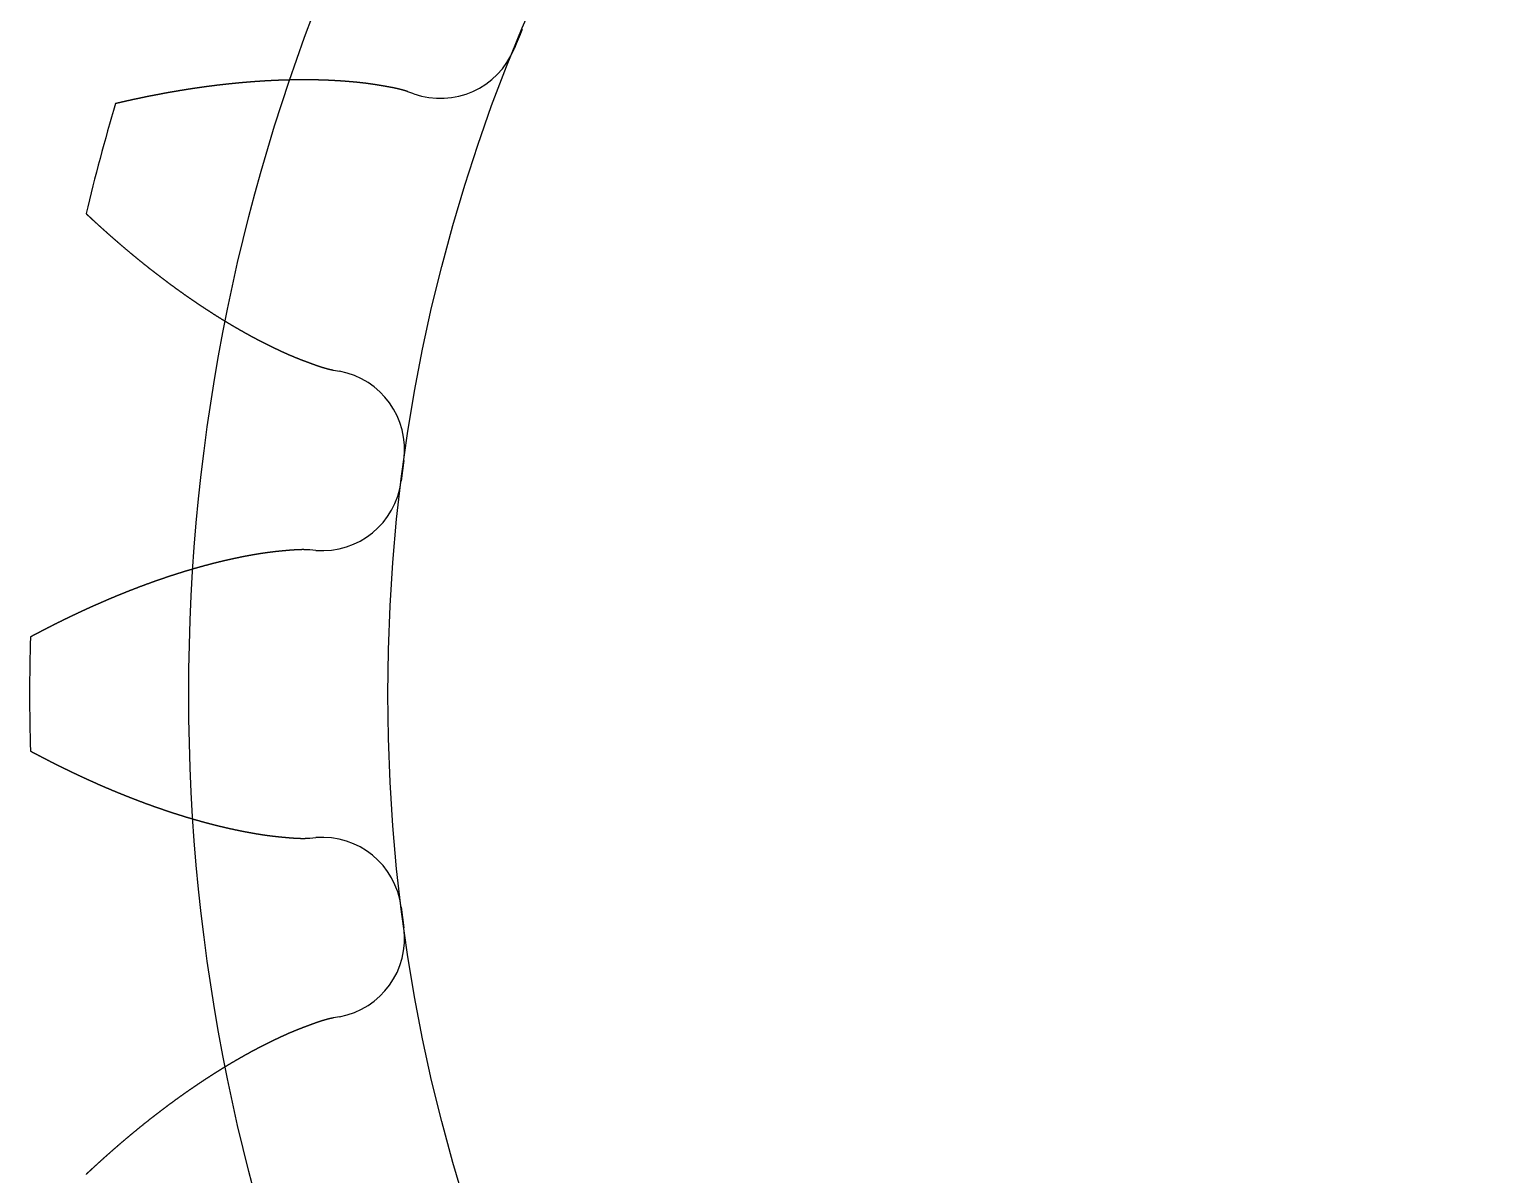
# Model space of a CAD drawing. Header units: millimetres. Extents: x -13 to 13, y -13 to 13.
# Drawn here: x -13 to -3.71, y -3.02 to 4.17 of the extents above; entities that cross this region are included whole.
import ezdxf

# ---------------------------------------------------------------- set-up
doc = ezdxf.new("R2010")
doc.units = ezdxf.units.MM
doc.header["$MEASUREMENT"] = 0
for name, color, linetype in [('aasdasdasd v1_Sketch1', 7, 'Continuous'), ('Spur Gear (24 teeth)_Sketch1', 7, 'Continuous'), ('Spur Gear (24 teeth)_Sketch3', 7, 'Continuous')]:
    doc.layers.add(name, color=color, linetype=linetype)

# ---------------------------------------------------------------- blocks, each defined once
blk = doc.blocks.new('SpurGear(24teeth)')
at = {"layer": 'Spur Gear (24 teeth)_Sketch1'}
blk.add_circle((0, 0), 1.07492, dxfattribs=at)
at = {"layer": 'Spur Gear (24 teeth)_Sketch3'}
blk.add_circle((0, 0), 1.2, dxfattribs=at)
blk = doc.blocks.new('engrenagemv1')
blk.add_blockref('SpurGear(24teeth)', (0, 0))

msp = doc.modelspace()

# ---------------------------------------------------------------- linework, layer by layer
at = {"layer": 'aasdasdasd v1_Sketch1'}
for p, q in [((-10.5859, 3.7704, 12.7), (-10.6227, 3.7834, 12.7)), ((-10.5859, 3.7704, 12.7), (-10.6227, 3.7834, 12.7)), ((-11.0912, 2.0348, 12.7), (-11.0529, 2.0277, 12.7)), ((-11.0912, 2.0348, 12.7), (-11.0529, 2.0277, 12.7)), ((-11.2011, 0.9021, 12.7), (-11.2399, 0.9051, 12.7)), ((-11.2011, 0.9021, 12.7), (-11.2399, 0.9051, 12.7)), ((-11.2399, -0.9051, 12.7), (-11.2011, -0.9021, 12.7)), ((-11.2399, -0.9051, 12.7), (-11.2011, -0.9021, 12.7)), ((-11.0529, -2.0277, 12.7), (-11.0912, -2.0348, 12.7)), ((-11.0529, -2.0277, 12.7), (-11.0912, -2.0348, 12.7))]:
    msp.add_line(p, q, dxfattribs=at)
for centre, radius, start, end in [((0, 0, 12.7), 10.7492, 157.15175, 157.84825), ((0, 0, 12.7), 10.7492, 157.15175, 157.84825), ((-10.4189, 4.2416, 12.7), 0.5, 250.4814, 337.84825), ((-10.4189, 4.2416, 12.7), 0.5, 250.4814, 337.84825), ((0, 0, 12.7), 13, 163.42315, 166.57685), ((0, 0, 12.7), 13, 163.42315, 166.57685), ((-11.1438, 1.5361, 12.7), 0.5, 352.15175, 79.5186), ((-11.1438, 1.5361, 12.7), 0.5, 352.15175, 79.5186), ((0, 0, 12.7), 10.7492, 172.15175, 172.84825), ((0, 0, 12.7), 10.7492, 172.15175, 172.84825), ((-11.1617, 1.4005, 12.7), 0.5, 265.4814, 352.84825), ((-11.1617, 1.4005, 12.7), 0.5, 265.4814, 352.84825), ((0, 0, 12.7), 13, 178.42315, 181.57685), ((0, 0, 12.7), 13, 178.42315, 181.57685), ((-11.1617, -1.4005, 12.7), 0.5, 7.15175, 94.5186), ((-11.1617, -1.4005, 12.7), 0.5, 7.15175, 94.5186), ((0, 0, 12.7), 10.7492, 187.15175, 187.84825), ((0, 0, 12.7), 10.7492, 187.15175, 187.84825), ((-11.1438, -1.5361, 12.7), 0.5, 280.4814, 7.84825), ((-11.1438, -1.5361, 12.7), 0.5, 280.4814, 7.84825)]:
    msp.add_arc(centre, radius, start, end, dxfattribs=at)
for points in [[(-10.6227, 3.7834, 12.7), (-10.6274, 3.7851, 12.7), (-10.6369, 3.7883, 12.7), (-10.6513, 3.7928, 12.7), (-10.6706, 3.7981, 12.7), (-10.6951, 3.8039, 12.7), (-10.7198, 3.809, 12.7), (-10.7446, 3.8136, 12.7), (-10.7695, 3.818, 12.7), (-10.7945, 3.8223, 12.7), (-10.8195, 3.8264, 12.7), (-10.8446, 3.8302, 12.7), (-10.8698, 3.8339, 12.7), (-10.895, 3.8371, 12.7), (-10.9204, 3.8401, 12.7), (-10.9458, 3.8427, 12.7), (-10.9713, 3.8451, 12.7), (-10.9969, 3.8473, 12.7), (-11.0225, 3.8492, 12.7), (-11.0482, 3.851, 12.7), (-11.0739, 3.8526, 12.7), (-11.0997, 3.854, 12.7), (-11.1256, 3.8552, 12.7), (-11.1514, 3.8562, 12.7), (-11.1774, 3.857, 12.7), (-11.2034, 3.8576, 12.7), (-11.2294, 3.858, 12.7), (-11.2555, 3.8582, 12.7), (-11.2816, 3.8583, 12.7), (-11.3078, 3.8581, 12.7), (-11.334, 3.8578, 12.7), (-11.3602, 3.8574, 12.7), (-11.3865, 3.8567, 12.7), (-11.4128, 3.8559, 12.7), (-11.4392, 3.855, 12.7), (-11.4656, 3.8538, 12.7), (-11.492, 3.8525, 12.7), (-11.5184, 3.8511, 12.7), (-11.5449, 3.8495, 12.7), (-11.5714, 3.8477, 12.7), (-11.598, 3.8458, 12.7), (-11.6246, 3.8437, 12.7), (-11.6512, 3.8415, 12.7), (-11.6778, 3.8391, 12.7), (-11.7045, 3.8365, 12.7), (-11.7312, 3.8339, 12.7), (-11.7579, 3.831, 12.7), (-11.7846, 3.8281, 12.7), (-11.8114, 3.825, 12.7), (-11.8382, 3.8217, 12.7), (-11.865, 3.8183, 12.7), (-11.8919, 3.8147, 12.7), (-11.9187, 3.8111, 12.7), (-11.9456, 3.8072, 12.7), (-11.9725, 3.8033, 12.7), (-11.9994, 3.7992, 12.7), (-12.0264, 3.7949, 12.7), (-12.0533, 3.7905, 12.7), (-12.0803, 3.786, 12.7), (-12.1073, 3.7814, 12.7), (-12.1343, 3.7766, 12.7), (-12.1614, 3.7717, 12.7), (-12.1884, 3.7666, 12.7), (-12.2155, 3.7614, 12.7), (-12.2426, 3.7561, 12.7), (-12.2696, 3.7507, 12.7), (-12.2968, 3.7451, 12.7), (-12.3239, 3.7394, 12.7), (-12.351, 3.7336, 12.7), (-12.3782, 3.7276, 12.7), (-12.4053, 3.7215, 12.7), (-12.4271, 3.7165, 12.7), (-12.4434, 3.7127, 12.7), (-12.4543, 3.7102, 12.7), (-12.4597, 3.7089, 12.7)], [(-10.6227, 3.7834, 12.7), (-10.6274, 3.7851, 12.7), (-10.6369, 3.7883, 12.7), (-10.6513, 3.7928, 12.7), (-10.6706, 3.7981, 12.7), (-10.6951, 3.8039, 12.7), (-10.7198, 3.809, 12.7), (-10.7446, 3.8136, 12.7), (-10.7695, 3.818, 12.7), (-10.7945, 3.8223, 12.7), (-10.8195, 3.8264, 12.7), (-10.8446, 3.8302, 12.7), (-10.8698, 3.8339, 12.7), (-10.895, 3.8371, 12.7), (-10.9204, 3.8401, 12.7), (-10.9458, 3.8427, 12.7), (-10.9713, 3.8451, 12.7), (-10.9969, 3.8473, 12.7), (-11.0225, 3.8492, 12.7), (-11.0482, 3.851, 12.7), (-11.0739, 3.8526, 12.7), (-11.0997, 3.854, 12.7), (-11.1256, 3.8552, 12.7), (-11.1514, 3.8562, 12.7), (-11.1774, 3.857, 12.7), (-11.2034, 3.8576, 12.7), (-11.2294, 3.858, 12.7), (-11.2555, 3.8582, 12.7), (-11.2816, 3.8583, 12.7), (-11.3078, 3.8581, 12.7), (-11.334, 3.8578, 12.7), (-11.3602, 3.8574, 12.7), (-11.3865, 3.8567, 12.7), (-11.4128, 3.8559, 12.7), (-11.4392, 3.855, 12.7), (-11.4656, 3.8538, 12.7), (-11.492, 3.8525, 12.7), (-11.5184, 3.8511, 12.7), (-11.5449, 3.8495, 12.7), (-11.5714, 3.8477, 12.7), (-11.598, 3.8458, 12.7), (-11.6246, 3.8437, 12.7), (-11.6512, 3.8415, 12.7), (-11.6778, 3.8391, 12.7), (-11.7045, 3.8365, 12.7), (-11.7312, 3.8339, 12.7), (-11.7579, 3.831, 12.7), (-11.7846, 3.8281, 12.7), (-11.8114, 3.825, 12.7), (-11.8382, 3.8217, 12.7), (-11.865, 3.8183, 12.7), (-11.8919, 3.8147, 12.7), (-11.9187, 3.8111, 12.7), (-11.9456, 3.8072, 12.7), (-11.9725, 3.8033, 12.7), (-11.9994, 3.7992, 12.7), (-12.0264, 3.7949, 12.7), (-12.0533, 3.7905, 12.7), (-12.0803, 3.786, 12.7), (-12.1073, 3.7814, 12.7), (-12.1343, 3.7766, 12.7), (-12.1614, 3.7717, 12.7), (-12.1884, 3.7666, 12.7), (-12.2155, 3.7614, 12.7), (-12.2426, 3.7561, 12.7), (-12.2696, 3.7507, 12.7), (-12.2968, 3.7451, 12.7), (-12.3239, 3.7394, 12.7), (-12.351, 3.7336, 12.7), (-12.3782, 3.7276, 12.7), (-12.4053, 3.7215, 12.7), (-12.4271, 3.7165, 12.7), (-12.4434, 3.7127, 12.7), (-12.4543, 3.7102, 12.7), (-12.4597, 3.7089, 12.7)], [(-12.6449, 3.0178, 12.7), (-12.6408, 3.014, 12.7), (-12.6327, 3.0064, 12.7), (-12.6204, 2.9949, 12.7), (-12.6041, 2.9797, 12.7), (-12.5836, 2.9609, 12.7), (-12.5631, 2.9421, 12.7), (-12.5425, 2.9235, 12.7), (-12.5219, 2.905, 12.7), (-12.5012, 2.8866, 12.7), (-12.4804, 2.8684, 12.7), (-12.4596, 2.8502, 12.7), (-12.4388, 2.8322, 12.7), (-12.4179, 2.8143, 12.7), (-12.3969, 2.7965, 12.7), (-12.3759, 2.7789, 12.7), (-12.3549, 2.7614, 12.7), (-12.3338, 2.744, 12.7), (-12.3126, 2.7267, 12.7), (-12.2914, 2.7095, 12.7), (-12.2701, 2.6925, 12.7), (-12.2488, 2.6756, 12.7), (-12.2274, 2.6589, 12.7), (-12.206, 2.6423, 12.7), (-12.1846, 2.6258, 12.7), (-12.163, 2.6094, 12.7), (-12.1415, 2.5932, 12.7), (-12.1198, 2.5771, 12.7), (-12.0982, 2.5612, 12.7), (-12.0764, 2.5454, 12.7), (-12.0547, 2.5297, 12.7), (-12.0328, 2.5142, 12.7), (-12.011, 2.4988, 12.7), (-11.989, 2.4836, 12.7), (-11.967, 2.4685, 12.7), (-11.945, 2.4535, 12.7), (-11.9229, 2.4387, 12.7), (-11.9008, 2.4241, 12.7), (-11.8786, 2.4096, 12.7), (-11.8564, 2.3953, 12.7), (-11.8341, 2.3811, 12.7), (-11.8118, 2.3671, 12.7), (-11.7894, 2.3532, 12.7), (-11.7669, 2.3395, 12.7), (-11.7444, 2.326, 12.7), (-11.7219, 2.3126, 12.7), (-11.6993, 2.2995, 12.7), (-11.6767, 2.2864, 12.7), (-11.654, 2.2736, 12.7), (-11.6312, 2.2609, 12.7), (-11.6084, 2.2484, 12.7), (-11.5855, 2.2361, 12.7), (-11.5626, 2.2241, 12.7), (-11.5397, 2.2122, 12.7), (-11.5166, 2.2005, 12.7), (-11.4935, 2.189, 12.7), (-11.4704, 2.1777, 12.7), (-11.4472, 2.1666, 12.7), (-11.424, 2.1557, 12.7), (-11.4007, 2.145, 12.7), (-11.3774, 2.1346, 12.7), (-11.3539, 2.1244, 12.7), (-11.3304, 2.1147, 12.7), (-11.3068, 2.1052, 12.7), (-11.2831, 2.096, 12.7), (-11.2594, 2.0871, 12.7), (-11.2357, 2.0783, 12.7), (-11.2119, 2.0696, 12.7), (-11.1881, 2.0612, 12.7), (-11.1642, 2.0533, 12.7), (-11.1401, 2.046, 12.7), (-11.1207, 2.041, 12.7), (-11.106, 2.0377, 12.7), (-11.0961, 2.0357, 12.7), (-11.0912, 2.0348, 12.7)], [(-12.6449, 3.0178, 12.7), (-12.6408, 3.014, 12.7), (-12.6327, 3.0064, 12.7), (-12.6204, 2.9949, 12.7), (-12.6041, 2.9797, 12.7), (-12.5836, 2.9609, 12.7), (-12.5631, 2.9421, 12.7), (-12.5425, 2.9235, 12.7), (-12.5219, 2.905, 12.7), (-12.5012, 2.8866, 12.7), (-12.4804, 2.8684, 12.7), (-12.4596, 2.8502, 12.7), (-12.4388, 2.8322, 12.7), (-12.4179, 2.8143, 12.7), (-12.3969, 2.7965, 12.7), (-12.3759, 2.7789, 12.7), (-12.3549, 2.7614, 12.7), (-12.3338, 2.744, 12.7), (-12.3126, 2.7267, 12.7), (-12.2914, 2.7095, 12.7), (-12.2701, 2.6925, 12.7), (-12.2488, 2.6756, 12.7), (-12.2274, 2.6589, 12.7), (-12.206, 2.6423, 12.7), (-12.1846, 2.6258, 12.7), (-12.163, 2.6094, 12.7), (-12.1415, 2.5932, 12.7), (-12.1198, 2.5771, 12.7), (-12.0982, 2.5612, 12.7), (-12.0764, 2.5454, 12.7), (-12.0547, 2.5297, 12.7), (-12.0328, 2.5142, 12.7), (-12.011, 2.4988, 12.7), (-11.989, 2.4836, 12.7), (-11.967, 2.4685, 12.7), (-11.945, 2.4535, 12.7), (-11.9229, 2.4387, 12.7), (-11.9008, 2.4241, 12.7), (-11.8786, 2.4096, 12.7), (-11.8564, 2.3953, 12.7), (-11.8341, 2.3811, 12.7), (-11.8118, 2.3671, 12.7), (-11.7894, 2.3532, 12.7), (-11.7669, 2.3395, 12.7), (-11.7444, 2.326, 12.7), (-11.7219, 2.3126, 12.7), (-11.6993, 2.2995, 12.7), (-11.6767, 2.2864, 12.7), (-11.654, 2.2736, 12.7), (-11.6312, 2.2609, 12.7), (-11.6084, 2.2484, 12.7), (-11.5855, 2.2361, 12.7), (-11.5626, 2.2241, 12.7), (-11.5397, 2.2122, 12.7), (-11.5166, 2.2005, 12.7), (-11.4935, 2.189, 12.7), (-11.4704, 2.1777, 12.7), (-11.4472, 2.1666, 12.7), (-11.424, 2.1557, 12.7), (-11.4007, 2.145, 12.7), (-11.3774, 2.1346, 12.7), (-11.3539, 2.1244, 12.7), (-11.3304, 2.1147, 12.7), (-11.3068, 2.1052, 12.7), (-11.2831, 2.096, 12.7), (-11.2594, 2.0871, 12.7), (-11.2357, 2.0783, 12.7), (-11.2119, 2.0696, 12.7), (-11.1881, 2.0612, 12.7), (-11.1642, 2.0533, 12.7), (-11.1401, 2.046, 12.7), (-11.1207, 2.041, 12.7), (-11.106, 2.0377, 12.7), (-11.0961, 2.0357, 12.7), (-11.0912, 2.0348, 12.7)], [(-11.2399, 0.9051, 12.7), (-11.2449, 0.9055, 12.7), (-11.255, 0.9062, 12.7), (-11.27, 0.9068, 12.7), (-11.2901, 0.907, 12.7), (-11.3152, 0.9062, 12.7), (-11.3404, 0.9047, 12.7), (-11.3655, 0.9028, 12.7), (-11.3907, 0.9006, 12.7), (-11.416, 0.8982, 12.7), (-11.4412, 0.8957, 12.7), (-11.4664, 0.8929, 12.7), (-11.4917, 0.8899, 12.7), (-11.5169, 0.8866, 12.7), (-11.5422, 0.8828, 12.7), (-11.5674, 0.8788, 12.7), (-11.5927, 0.8745, 12.7), (-11.6179, 0.87, 12.7), (-11.6432, 0.8652, 12.7), (-11.6685, 0.8603, 12.7), (-11.6937, 0.8552, 12.7), (-11.719, 0.8499, 12.7), (-11.7443, 0.8443, 12.7), (-11.7695, 0.8386, 12.7), (-11.7948, 0.8327, 12.7), (-11.82, 0.8265, 12.7), (-11.8453, 0.8202, 12.7), (-11.8706, 0.8136, 12.7), (-11.8958, 0.8069, 12.7), (-11.921, 0.8, 12.7), (-11.9463, 0.7929, 12.7), (-11.9715, 0.7857, 12.7), (-11.9967, 0.7783, 12.7), (-12.0219, 0.7707, 12.7), (-12.0471, 0.7629, 12.7), (-12.0723, 0.755, 12.7), (-12.0975, 0.7469, 12.7), (-12.1227, 0.7387, 12.7), (-12.1479, 0.7302, 12.7), (-12.173, 0.7217, 12.7), (-12.1982, 0.7129, 12.7), (-12.2233, 0.7041, 12.7), (-12.2484, 0.695, 12.7), (-12.2735, 0.6858, 12.7), (-12.2986, 0.6765, 12.7), (-12.3237, 0.667, 12.7), (-12.3488, 0.6573, 12.7), (-12.3739, 0.6475, 12.7), (-12.3989, 0.6376, 12.7), (-12.424, 0.6275, 12.7), (-12.449, 0.6173, 12.7), (-12.474, 0.6069, 12.7), (-12.499, 0.5964, 12.7), (-12.5239, 0.5858, 12.7), (-12.5489, 0.575, 12.7), (-12.5738, 0.564, 12.7), (-12.5988, 0.553, 12.7), (-12.6237, 0.5418, 12.7), (-12.6486, 0.5304, 12.7), (-12.6735, 0.5189, 12.7), (-12.6983, 0.5073, 12.7), (-12.7232, 0.4956, 12.7), (-12.748, 0.4837, 12.7), (-12.7728, 0.4717, 12.7), (-12.7976, 0.4595, 12.7), (-12.8223, 0.4473, 12.7), (-12.8471, 0.4349, 12.7), (-12.8718, 0.4223, 12.7), (-12.8965, 0.4097, 12.7), (-12.9212, 0.3969, 12.7), (-12.9458, 0.384, 12.7), (-12.9655, 0.3735, 12.7), (-12.9803, 0.3657, 12.7), (-12.9902, 0.3604, 12.7), (-12.9951, 0.3577, 12.7)], [(-11.2399, 0.9051, 12.7), (-11.2449, 0.9055, 12.7), (-11.255, 0.9062, 12.7), (-11.27, 0.9068, 12.7), (-11.2901, 0.907, 12.7), (-11.3152, 0.9062, 12.7), (-11.3404, 0.9047, 12.7), (-11.3655, 0.9028, 12.7), (-11.3907, 0.9006, 12.7), (-11.416, 0.8982, 12.7), (-11.4412, 0.8957, 12.7), (-11.4664, 0.8929, 12.7), (-11.4917, 0.8899, 12.7), (-11.5169, 0.8866, 12.7), (-11.5422, 0.8828, 12.7), (-11.5674, 0.8788, 12.7), (-11.5927, 0.8745, 12.7), (-11.6179, 0.87, 12.7), (-11.6432, 0.8652, 12.7), (-11.6685, 0.8603, 12.7), (-11.6937, 0.8552, 12.7), (-11.719, 0.8499, 12.7), (-11.7443, 0.8443, 12.7), (-11.7695, 0.8386, 12.7), (-11.7948, 0.8327, 12.7), (-11.82, 0.8265, 12.7), (-11.8453, 0.8202, 12.7), (-11.8706, 0.8136, 12.7), (-11.8958, 0.8069, 12.7), (-11.921, 0.8, 12.7), (-11.9463, 0.7929, 12.7), (-11.9715, 0.7857, 12.7), (-11.9967, 0.7783, 12.7), (-12.0219, 0.7707, 12.7), (-12.0471, 0.7629, 12.7), (-12.0723, 0.755, 12.7), (-12.0975, 0.7469, 12.7), (-12.1227, 0.7387, 12.7), (-12.1479, 0.7302, 12.7), (-12.173, 0.7217, 12.7), (-12.1982, 0.7129, 12.7), (-12.2233, 0.7041, 12.7), (-12.2484, 0.695, 12.7), (-12.2735, 0.6858, 12.7), (-12.2986, 0.6765, 12.7), (-12.3237, 0.667, 12.7), (-12.3488, 0.6573, 12.7), (-12.3739, 0.6475, 12.7), (-12.3989, 0.6376, 12.7), (-12.424, 0.6275, 12.7), (-12.449, 0.6173, 12.7), (-12.474, 0.6069, 12.7), (-12.499, 0.5964, 12.7), (-12.5239, 0.5858, 12.7), (-12.5489, 0.575, 12.7), (-12.5738, 0.564, 12.7), (-12.5988, 0.553, 12.7), (-12.6237, 0.5418, 12.7), (-12.6486, 0.5304, 12.7), (-12.6735, 0.5189, 12.7), (-12.6983, 0.5073, 12.7), (-12.7232, 0.4956, 12.7), (-12.748, 0.4837, 12.7), (-12.7728, 0.4717, 12.7), (-12.7976, 0.4595, 12.7), (-12.8223, 0.4473, 12.7), (-12.8471, 0.4349, 12.7), (-12.8718, 0.4223, 12.7), (-12.8965, 0.4097, 12.7), (-12.9212, 0.3969, 12.7), (-12.9458, 0.384, 12.7), (-12.9655, 0.3735, 12.7), (-12.9803, 0.3657, 12.7), (-12.9902, 0.3604, 12.7), (-12.9951, 0.3577, 12.7)], [(-12.9951, -0.3577, 12.7), (-12.9902, -0.3604, 12.7), (-12.9803, -0.3657, 12.7), (-12.9655, -0.3735, 12.7), (-12.9458, -0.384, 12.7), (-12.9212, -0.3969, 12.7), (-12.8965, -0.4097, 12.7), (-12.8718, -0.4223, 12.7), (-12.8471, -0.4349, 12.7), (-12.8223, -0.4473, 12.7), (-12.7976, -0.4595, 12.7), (-12.7728, -0.4717, 12.7), (-12.748, -0.4837, 12.7), (-12.7232, -0.4956, 12.7), (-12.6983, -0.5073, 12.7), (-12.6735, -0.5189, 12.7), (-12.6486, -0.5304, 12.7), (-12.6237, -0.5418, 12.7), (-12.5988, -0.553, 12.7), (-12.5738, -0.564, 12.7), (-12.5489, -0.575, 12.7), (-12.5239, -0.5858, 12.7), (-12.499, -0.5964, 12.7), (-12.474, -0.6069, 12.7), (-12.449, -0.6173, 12.7), (-12.424, -0.6275, 12.7), (-12.3989, -0.6376, 12.7), (-12.3739, -0.6475, 12.7), (-12.3488, -0.6573, 12.7), (-12.3237, -0.667, 12.7), (-12.2986, -0.6765, 12.7), (-12.2735, -0.6858, 12.7), (-12.2484, -0.695, 12.7), (-12.2233, -0.7041, 12.7), (-12.1982, -0.7129, 12.7), (-12.173, -0.7217, 12.7), (-12.1479, -0.7302, 12.7), (-12.1227, -0.7387, 12.7), (-12.0975, -0.7469, 12.7), (-12.0723, -0.755, 12.7), (-12.0471, -0.7629, 12.7), (-12.0219, -0.7707, 12.7), (-11.9967, -0.7783, 12.7), (-11.9715, -0.7857, 12.7), (-11.9463, -0.7929, 12.7), (-11.921, -0.8, 12.7), (-11.8958, -0.8069, 12.7), (-11.8706, -0.8136, 12.7), (-11.8453, -0.8202, 12.7), (-11.82, -0.8265, 12.7), (-11.7948, -0.8327, 12.7), (-11.7695, -0.8386, 12.7), (-11.7443, -0.8443, 12.7), (-11.719, -0.8499, 12.7), (-11.6937, -0.8552, 12.7), (-11.6685, -0.8603, 12.7), (-11.6432, -0.8652, 12.7), (-11.6179, -0.87, 12.7), (-11.5927, -0.8745, 12.7), (-11.5674, -0.8788, 12.7), (-11.5422, -0.8828, 12.7), (-11.5169, -0.8866, 12.7), (-11.4917, -0.8899, 12.7), (-11.4664, -0.8929, 12.7), (-11.4412, -0.8957, 12.7), (-11.416, -0.8982, 12.7), (-11.3907, -0.9006, 12.7), (-11.3655, -0.9028, 12.7), (-11.3404, -0.9047, 12.7), (-11.3152, -0.9062, 12.7), (-11.2901, -0.907, 12.7), (-11.27, -0.9068, 12.7), (-11.255, -0.9062, 12.7), (-11.2449, -0.9055, 12.7), (-11.2399, -0.9051, 12.7)], [(-12.9951, -0.3577, 12.7), (-12.9902, -0.3604, 12.7), (-12.9803, -0.3657, 12.7), (-12.9655, -0.3735, 12.7), (-12.9458, -0.384, 12.7), (-12.9212, -0.3969, 12.7), (-12.8965, -0.4097, 12.7), (-12.8718, -0.4223, 12.7), (-12.8471, -0.4349, 12.7), (-12.8223, -0.4473, 12.7), (-12.7976, -0.4595, 12.7), (-12.7728, -0.4717, 12.7), (-12.748, -0.4837, 12.7), (-12.7232, -0.4956, 12.7), (-12.6983, -0.5073, 12.7), (-12.6735, -0.5189, 12.7), (-12.6486, -0.5304, 12.7), (-12.6237, -0.5418, 12.7), (-12.5988, -0.553, 12.7), (-12.5738, -0.564, 12.7), (-12.5489, -0.575, 12.7), (-12.5239, -0.5858, 12.7), (-12.499, -0.5964, 12.7), (-12.474, -0.6069, 12.7), (-12.449, -0.6173, 12.7), (-12.424, -0.6275, 12.7), (-12.3989, -0.6376, 12.7), (-12.3739, -0.6475, 12.7), (-12.3488, -0.6573, 12.7), (-12.3237, -0.667, 12.7), (-12.2986, -0.6765, 12.7), (-12.2735, -0.6858, 12.7), (-12.2484, -0.695, 12.7), (-12.2233, -0.7041, 12.7), (-12.1982, -0.7129, 12.7), (-12.173, -0.7217, 12.7), (-12.1479, -0.7302, 12.7), (-12.1227, -0.7387, 12.7), (-12.0975, -0.7469, 12.7), (-12.0723, -0.755, 12.7), (-12.0471, -0.7629, 12.7), (-12.0219, -0.7707, 12.7), (-11.9967, -0.7783, 12.7), (-11.9715, -0.7857, 12.7), (-11.9463, -0.7929, 12.7), (-11.921, -0.8, 12.7), (-11.8958, -0.8069, 12.7), (-11.8706, -0.8136, 12.7), (-11.8453, -0.8202, 12.7), (-11.82, -0.8265, 12.7), (-11.7948, -0.8327, 12.7), (-11.7695, -0.8386, 12.7), (-11.7443, -0.8443, 12.7), (-11.719, -0.8499, 12.7), (-11.6937, -0.8552, 12.7), (-11.6685, -0.8603, 12.7), (-11.6432, -0.8652, 12.7), (-11.6179, -0.87, 12.7), (-11.5927, -0.8745, 12.7), (-11.5674, -0.8788, 12.7), (-11.5422, -0.8828, 12.7), (-11.5169, -0.8866, 12.7), (-11.4917, -0.8899, 12.7), (-11.4664, -0.8929, 12.7), (-11.4412, -0.8957, 12.7), (-11.416, -0.8982, 12.7), (-11.3907, -0.9006, 12.7), (-11.3655, -0.9028, 12.7), (-11.3404, -0.9047, 12.7), (-11.3152, -0.9062, 12.7), (-11.2901, -0.907, 12.7), (-11.27, -0.9068, 12.7), (-11.255, -0.9062, 12.7), (-11.2449, -0.9055, 12.7), (-11.2399, -0.9051, 12.7)], [(-11.0912, -2.0348, 12.7), (-11.0961, -2.0357, 12.7), (-11.106, -2.0377, 12.7), (-11.1207, -2.041, 12.7), (-11.1401, -2.046, 12.7), (-11.1642, -2.0533, 12.7), (-11.1881, -2.0612, 12.7), (-11.2119, -2.0696, 12.7), (-11.2357, -2.0783, 12.7), (-11.2594, -2.0871, 12.7), (-11.2831, -2.096, 12.7), (-11.3068, -2.1052, 12.7), (-11.3304, -2.1147, 12.7), (-11.3539, -2.1244, 12.7), (-11.3774, -2.1346, 12.7), (-11.4007, -2.145, 12.7), (-11.424, -2.1557, 12.7), (-11.4472, -2.1666, 12.7), (-11.4704, -2.1777, 12.7), (-11.4935, -2.189, 12.7), (-11.5166, -2.2005, 12.7), (-11.5397, -2.2122, 12.7), (-11.5626, -2.2241, 12.7), (-11.5855, -2.2361, 12.7), (-11.6084, -2.2484, 12.7), (-11.6312, -2.2609, 12.7), (-11.654, -2.2736, 12.7), (-11.6767, -2.2864, 12.7), (-11.6993, -2.2995, 12.7), (-11.7219, -2.3126, 12.7), (-11.7444, -2.326, 12.7), (-11.7669, -2.3395, 12.7), (-11.7894, -2.3532, 12.7), (-11.8118, -2.3671, 12.7), (-11.8341, -2.3811, 12.7), (-11.8564, -2.3953, 12.7), (-11.8786, -2.4096, 12.7), (-11.9008, -2.4241, 12.7), (-11.9229, -2.4387, 12.7), (-11.945, -2.4535, 12.7), (-11.967, -2.4685, 12.7), (-11.989, -2.4836, 12.7), (-12.011, -2.4988, 12.7), (-12.0328, -2.5142, 12.7), (-12.0547, -2.5297, 12.7), (-12.0764, -2.5454, 12.7), (-12.0982, -2.5612, 12.7), (-12.1198, -2.5771, 12.7), (-12.1415, -2.5932, 12.7), (-12.163, -2.6094, 12.7), (-12.1846, -2.6258, 12.7), (-12.206, -2.6423, 12.7), (-12.2274, -2.6589, 12.7), (-12.2488, -2.6756, 12.7), (-12.2701, -2.6925, 12.7), (-12.2914, -2.7095, 12.7), (-12.3126, -2.7267, 12.7), (-12.3338, -2.744, 12.7), (-12.3549, -2.7614, 12.7), (-12.3759, -2.7789, 12.7), (-12.3969, -2.7965, 12.7), (-12.4179, -2.8143, 12.7), (-12.4388, -2.8322, 12.7), (-12.4596, -2.8502, 12.7), (-12.4804, -2.8684, 12.7), (-12.5012, -2.8866, 12.7), (-12.5219, -2.905, 12.7), (-12.5425, -2.9235, 12.7), (-12.5631, -2.9421, 12.7), (-12.5836, -2.9609, 12.7), (-12.6041, -2.9797, 12.7), (-12.6204, -2.9949, 12.7), (-12.6327, -3.0064, 12.7), (-12.6408, -3.014, 12.7), (-12.6449, -3.0178, 12.7)], [(-11.0912, -2.0348, 12.7), (-11.0961, -2.0357, 12.7), (-11.106, -2.0377, 12.7), (-11.1207, -2.041, 12.7), (-11.1401, -2.046, 12.7), (-11.1642, -2.0533, 12.7), (-11.1881, -2.0612, 12.7), (-11.2119, -2.0696, 12.7), (-11.2357, -2.0783, 12.7), (-11.2594, -2.0871, 12.7), (-11.2831, -2.096, 12.7), (-11.3068, -2.1052, 12.7), (-11.3304, -2.1147, 12.7), (-11.3539, -2.1244, 12.7), (-11.3774, -2.1346, 12.7), (-11.4007, -2.145, 12.7), (-11.424, -2.1557, 12.7), (-11.4472, -2.1666, 12.7), (-11.4704, -2.1777, 12.7), (-11.4935, -2.189, 12.7), (-11.5166, -2.2005, 12.7), (-11.5397, -2.2122, 12.7), (-11.5626, -2.2241, 12.7), (-11.5855, -2.2361, 12.7), (-11.6084, -2.2484, 12.7), (-11.6312, -2.2609, 12.7), (-11.654, -2.2736, 12.7), (-11.6767, -2.2864, 12.7), (-11.6993, -2.2995, 12.7), (-11.7219, -2.3126, 12.7), (-11.7444, -2.326, 12.7), (-11.7669, -2.3395, 12.7), (-11.7894, -2.3532, 12.7), (-11.8118, -2.3671, 12.7), (-11.8341, -2.3811, 12.7), (-11.8564, -2.3953, 12.7), (-11.8786, -2.4096, 12.7), (-11.9008, -2.4241, 12.7), (-11.9229, -2.4387, 12.7), (-11.945, -2.4535, 12.7), (-11.967, -2.4685, 12.7), (-11.989, -2.4836, 12.7), (-12.011, -2.4988, 12.7), (-12.0328, -2.5142, 12.7), (-12.0547, -2.5297, 12.7), (-12.0764, -2.5454, 12.7), (-12.0982, -2.5612, 12.7), (-12.1198, -2.5771, 12.7), (-12.1415, -2.5932, 12.7), (-12.163, -2.6094, 12.7), (-12.1846, -2.6258, 12.7), (-12.206, -2.6423, 12.7), (-12.2274, -2.6589, 12.7), (-12.2488, -2.6756, 12.7), (-12.2701, -2.6925, 12.7), (-12.2914, -2.7095, 12.7), (-12.3126, -2.7267, 12.7), (-12.3338, -2.744, 12.7), (-12.3549, -2.7614, 12.7), (-12.3759, -2.7789, 12.7), (-12.3969, -2.7965, 12.7), (-12.4179, -2.8143, 12.7), (-12.4388, -2.8322, 12.7), (-12.4596, -2.8502, 12.7), (-12.4804, -2.8684, 12.7), (-12.5012, -2.8866, 12.7), (-12.5219, -2.905, 12.7), (-12.5425, -2.9235, 12.7), (-12.5631, -2.9421, 12.7), (-12.5836, -2.9609, 12.7), (-12.6041, -2.9797, 12.7), (-12.6204, -2.9949, 12.7), (-12.6327, -3.0064, 12.7), (-12.6408, -3.014, 12.7), (-12.6449, -3.0178, 12.7)]]:
    msp.add_open_spline(points, degree=5, dxfattribs=at)

# ---------------------------------------------------------------- block references
at = {"xscale": 10, "yscale": 10, "zscale": 10}
msp.add_blockref('engrenagemv1', (0, 0), dxfattribs=at)

doc.saveas('drawing.dxf')
